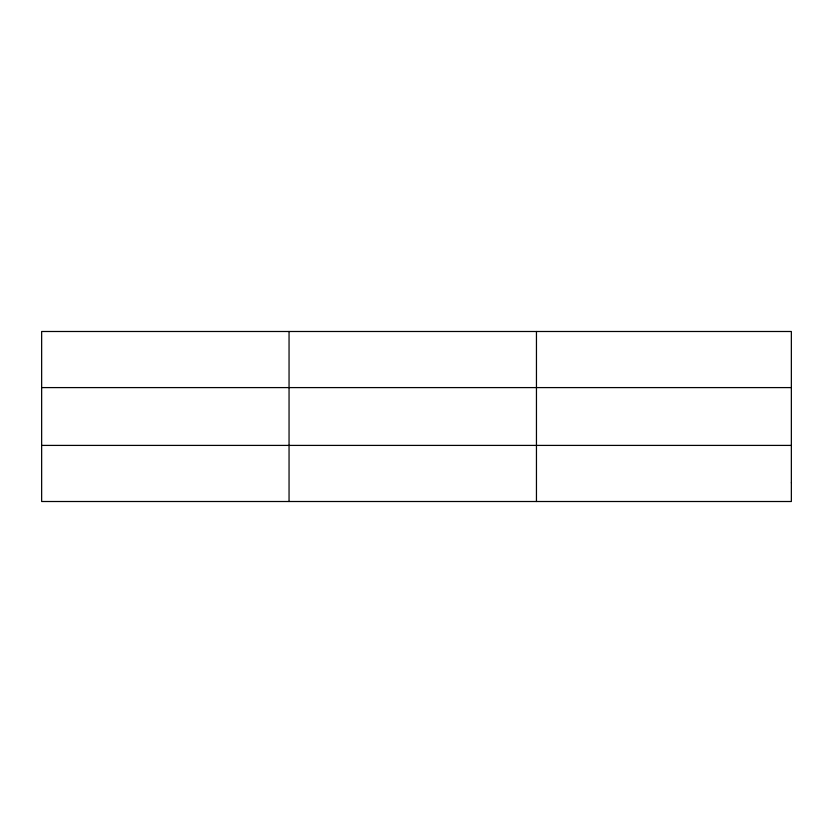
<?xml version="1.0" encoding="UTF-8"?>
<svg xmlns="http://www.w3.org/2000/svg" width="833" height="833" viewBox="0 0 833 833"><rect width="100%" height="100%" fill="white"/><g stroke="black" fill="none" stroke-linecap="round" stroke-linejoin="round"><path stroke-width="1.25" d="M289.051 331.492L289.051 501.508M536.452 331.492L536.452 501.508M41.65 387.595L791.35 387.595M41.65 445.405L791.35 445.405M791.35 482.807L791.35 501.508L41.65 501.508L41.65 331.492L791.35 331.492L791.35 482.807"/></g></svg>
